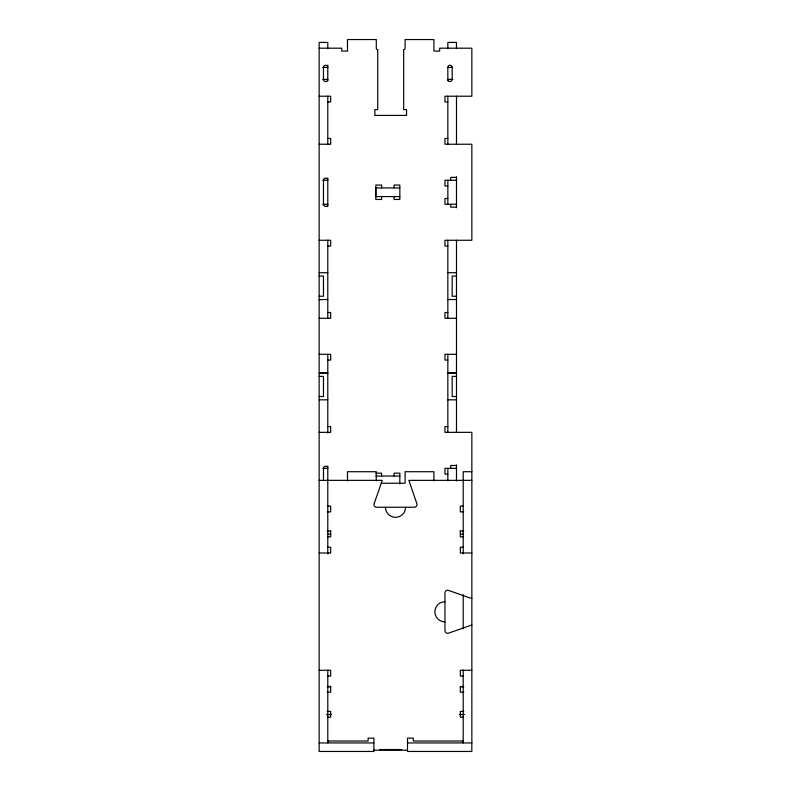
<?xml version="1.0" encoding="UTF-8"?>
<svg xmlns="http://www.w3.org/2000/svg" width="791" height="791" viewBox="0 0 791 791"><rect width="100%" height="100%" fill="white"/><g stroke="black" fill="none" stroke-linecap="round" stroke-linejoin="round"><path stroke-width="1.19" d="M319.149 48.192L341.722 48.192L341.722 51.079L347.486 51.079L347.486 39.55L376.289 39.55L376.289 48.192A1.444 1.444 0 0 0 377.732 49.635L377.732 109.652L374.855 109.652L374.855 115.417L406.544 115.417L406.544 109.652L403.667 109.652L403.667 49.635A1.444 1.444 0 0 0 405.101 48.192L405.101 39.55L433.913 39.55L433.913 51.079L439.677 51.079L439.677 48.192L471.851 48.192L471.851 96.215L444.957 96.215L444.957 101.97L447.844 101.97M322.748 67.403L327.79 67.403A2.165 2.165 0 0 0 325.635 65.238A2.165 2.165 0 0 0 323.47 67.403L323.47 79.407A2.165 2.165 0 0 0 325.635 81.562A2.165 2.165 0 0 0 327.79 79.407L322.748 79.407M447.844 80.85L447.844 67.403L452.64 67.403M452.877 79.407L447.844 79.407A2.165 2.165 0 0 0 450 81.562A2.165 2.165 0 0 0 452.165 79.407L452.165 67.403A2.165 2.165 0 0 0 450 65.238A2.165 2.165 0 0 0 447.835 67.403M319.149 96.215L330.678 96.215L330.678 101.97L327.79 101.97M327.79 138.465L330.678 138.465L330.678 144.229L319.149 144.229M447.844 138.465L444.957 138.465L444.957 144.229L471.851 144.229L471.851 240.266L444.957 240.266L444.957 246.031L447.844 246.031M456.486 177.362L450.722 177.362L450.722 180.239M322.857 180.239L327.79 180.239A2.165 2.165 0 0 0 325.635 178.084A2.165 2.165 0 0 0 323.47 180.239L323.47 204.256A2.165 2.165 0 0 0 325.635 206.411A2.165 2.165 0 0 0 327.79 204.256L322.857 204.256M456.486 180.239L444.957 180.239L444.957 186.004L447.844 186.004M399.821 187.922L375.814 187.922L375.814 196.573L399.821 196.573M447.844 198.492L444.957 198.492L444.957 204.256L456.486 204.256M456.486 207.133L450.722 207.133L450.722 204.256M319.149 240.266L330.678 240.266L330.678 246.031L327.79 246.031M319.149 272.776L327.79 272.648M447.844 272.648L456.486 272.776M319.149 276.059L323.47 276.059L323.47 296.23L319.149 296.23M456.486 276.059L452.165 276.059L452.165 296.23L456.486 296.23M319.149 299.641L327.79 299.522M447.844 299.522L456.486 299.522M327.79 312.534L330.678 312.534L330.678 318.298L319.149 318.298M447.844 312.534L444.957 312.534L444.957 318.298L456.486 318.298M319.149 354.309L330.678 354.309L330.678 360.073L327.79 360.073M456.486 354.309L444.957 354.309L444.957 360.073L447.844 360.073M320.592 372.966L327.79 372.966M447.844 372.966L455.043 372.966M319.149 373.085L327.79 373.085M447.844 373.085L456.486 373.085M319.149 376.378L323.47 376.378L323.47 396.538L319.149 396.538M456.486 376.378L452.165 376.378L452.165 396.538L456.486 396.538M319.149 399.831L327.79 399.831M447.844 399.831L456.486 399.831M327.79 426.576L330.678 426.576L330.678 432.341L319.149 432.341M447.844 426.576L444.957 426.576L444.957 432.341L471.851 432.341L471.851 751.45L407.503 751.45L407.503 738.132L413.268 738.132L413.268 741.019L463.21 741.019M456.486 465.474L450.722 465.474L450.722 468.351M322.857 468.351L327.79 468.351A2.165 2.165 0 0 0 325.635 466.186A2.165 2.165 0 0 0 323.47 468.351L323.47 480.355M456.486 468.351L444.957 468.351L444.957 474.116L447.844 474.116M471.851 471.713L463.21 471.713L463.21 553.898M375.834 473.156L381.598 473.156L381.598 476.034M375.814 476.034L399.821 476.034M319.149 480.355L382.122 480.355A2.877 2.877 0 0 1 382.004 481.175L373.896 504.361A2.877 2.877 0 0 0 376.773 507.249L414.227 507.249A2.877 2.877 0 0 0 417.104 504.361L408.868 480.355L471.851 480.355M381.094 483.242L405.101 483.242L405.101 471.713L433.913 471.713L433.913 480.928M327.79 506.111L330.678 506.111L330.678 511.876L327.217 511.876M463.21 506.111L460.322 506.111L460.322 511.876L463.783 511.876M327.217 531.077L330.678 531.077M460.322 531.077L463.783 531.077M327.79 534.133L330.678 534.133M460.322 534.133L463.21 534.133M327.79 536.842L330.678 536.842L330.678 530.682M463.21 536.842L460.322 536.842L460.322 530.682M327.79 547.224L330.678 547.224L330.678 552.988L319.149 552.988M463.21 547.224L460.322 547.224L460.322 552.988L471.851 552.988M319.149 670.303L330.678 670.303L330.678 676.068L327.79 676.068M471.851 670.303L460.322 670.303L460.322 676.068L463.21 676.068M327.79 686.45L330.678 686.45L330.678 692.214L327.217 692.214M463.21 686.45L460.322 686.45L460.322 692.214L463.783 692.214M327.217 686.875L330.678 686.875M460.322 686.875L463.783 686.875M327.217 711.425L330.678 711.425L330.678 717.18L327.79 717.18M463.783 711.425L460.322 711.425L460.322 717.18L463.21 717.18M326.495 714.491L331.399 714.491M459.64 714.491L464.525 714.491M327.79 741.019L368.131 741.019L368.131 738.132L373.896 738.132L373.896 751.45L319.149 751.45L319.149 42.427L327.79 42.427L327.79 48.607M319.149 742.937L373.896 742.937M407.503 742.937L471.851 742.937M373.896 750.204L407.503 750.204M463.21 594.654L463.21 628.865M463.21 669.997L463.21 742.937M456.486 48.607L456.486 42.427L447.844 42.427L447.844 48.607M456.486 96.215L456.486 144.229M456.486 176.789L456.486 207.707M456.486 240.266L456.486 432.341M456.486 464.89L456.486 480.948M447.844 96.215L447.844 144.229M447.844 180.239L447.844 204.256M447.844 240.266L447.844 318.298M447.844 354.309L447.844 432.341M447.844 468.351L447.844 480.928M401.739 749.532L379.65 749.532M399.841 483.954L399.841 473.156L394.076 473.156L394.076 476.034M394.076 187.922L394.076 185.045L399.841 185.045L399.841 199.451L394.076 199.451L394.076 196.573M381.598 187.922L381.598 185.045L375.834 185.045L375.834 199.451L381.598 199.451L381.598 196.573M376.289 480.928L376.289 471.713L347.486 471.713L347.486 480.928M327.79 65.099L327.79 80.85M327.79 96.215L327.79 144.229M327.79 177.935L327.79 206.56M327.79 240.266L327.79 318.298M327.79 354.309L327.79 433.122M327.79 466.047L327.79 553.898M327.79 669.997L327.79 742.937M444.957 621.874A10.085 10.085 0 0 1 434.872 611.789A10.085 10.085 0 0 1 444.957 601.704M471.851 598.411A2.877 2.877 0 0 1 471.021 598.293L447.844 590.175A2.877 2.877 0 0 0 444.957 593.062L444.957 630.516A2.877 2.877 0 0 0 447.844 633.393L471.021 625.276A2.887 2.887 0 0 1 471.851 625.157M405.585 507.249A10.085 10.085 0 0 1 395.5 517.334A10.085 10.085 0 0 1 385.415 507.249"/></g></svg>
